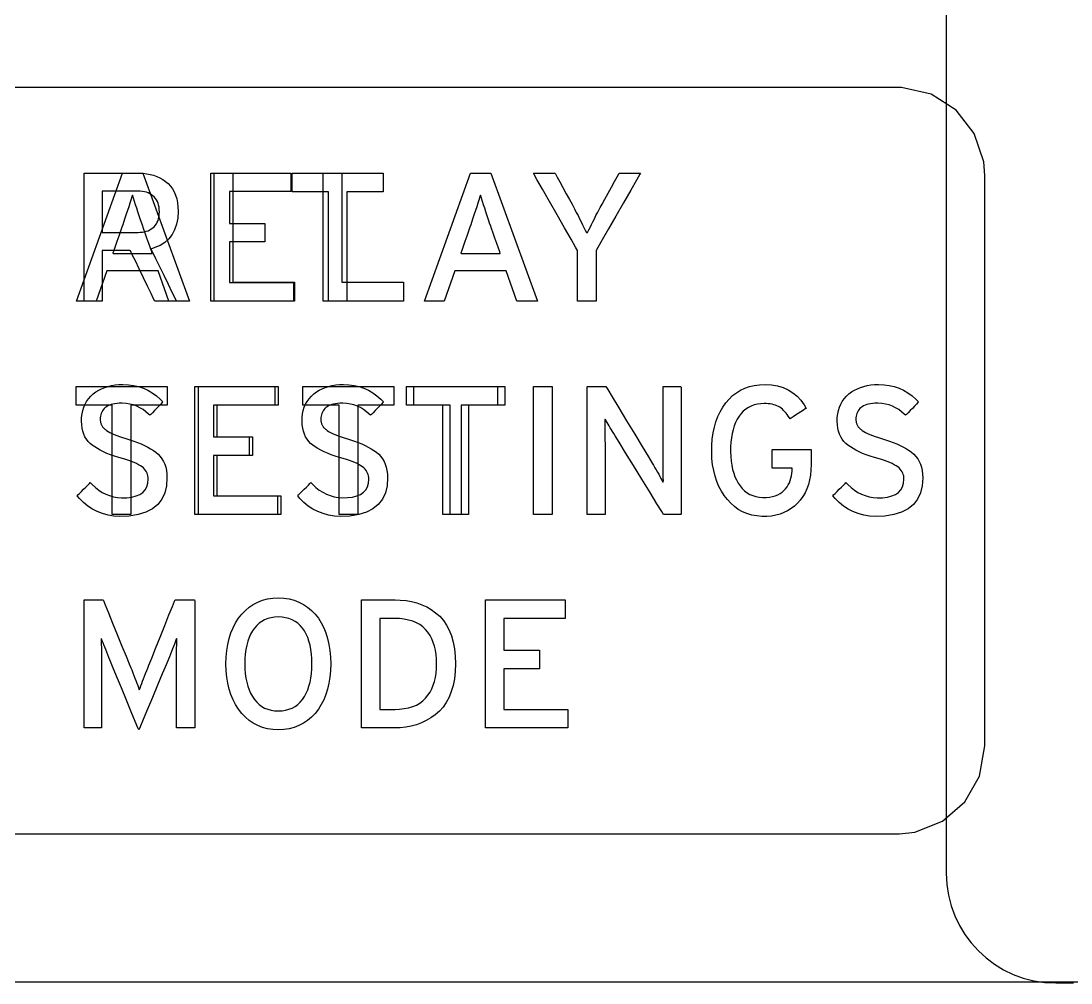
# Model space of a CAD drawing. Extents: x 1 to 47.7, y 0.2 to 35.
# Drawn here: x 20.733 to 21.691, y 4.851 to 5.728 of the extents above; entities that cross this region are included whole.
import ezdxf

# ---------------------------------------------------------------- set-up
doc = ezdxf.new("R2010")
doc.units = 0
doc.header["$MEASUREMENT"] = 0
for name, color, linetype in [('4_1__4U__UP_TO_ONE_IO_BOAR', 7, 'CONTINUOUS'), ('4_2__4U__FRONT_PANEL_W_24_', 7, 'CONTINUOUS'), ('5_1___24__TARGET_LEDS___12', 7, 'CONTINUOUS')]:
    doc.layers.add(name, color=color, linetype=linetype)

msp = doc.modelspace()

# ---------------------------------------------------------------- linework, layer by layer
at = {"layer": '4_1__4U__UP_TO_ONE_IO_BOAR'}
msp.add_lwpolyline([(21.57681, 5.74045), (21.57681, 5.66766), (21.57681, 5.63242), (21.57681, 5.59796), (21.57681, 5.56429), (21.57681, 5.53143), (21.57681, 5.49937), (21.57681, 5.46813), (21.57681, 5.43771), (21.57681, 5.40813), (21.57681, 5.3794), (21.57681, 5.35151), (21.57681, 5.32448), (21.57681, 5.29833), (21.57681, 5.27305), (21.57681, 5.24865), (21.57681, 5.22515), (21.57681, 5.20256), (21.57681, 5.18087), (21.57681, 5.16011), (21.57681, 5.14028), (21.57681, 5.12138), (21.57681, 5.10343), (21.57681, 5.08643), (21.57681, 5.0704), (21.57681, 5.05534), (21.57681, 5.04126), (21.57681, 5.02817), (21.57681, 5.01608), (21.57681, 5.00499), (21.57681, 4.99492), (21.57681, 4.98587), (21.57681, 4.97785), (21.57681, 4.97088), (21.57681, 4.96495), (21.57681, 4.96009), (21.57681, 4.95629), (21.57681, 4.95356), (21.57681, 4.95192), (21.57681, 4.95137), (21.57733, 4.94116), (21.57885, 4.93124), (21.58131, 4.92166), (21.58468, 4.91248), (21.5889, 4.90374), (21.59391, 4.89549), (21.59968, 4.88779), (21.60614, 4.88068), (21.61324, 4.87422), (21.62095, 4.86846), (21.62919, 4.86344), (21.63793, 4.85923), (21.64712, 4.85586), (21.6567, 4.85339), (21.66662, 4.85187), (21.67683, 4.85135), (21.67748, 4.85135), (21.67942, 4.85135), (21.68263, 4.85135), (21.68708, 4.85135), (21.69277, 4.85135)], dxfattribs=at)
at = {"layer": '4_2__4U__FRONT_PANEL_W_24_'}
for points in [[(20.62868, 4.98727), (20.83177, 4.98727), (21.0406, 4.98727), (21.23506, 4.98727), (21.32062, 4.98727), (21.39505, 4.98727), (21.45584, 4.98727), (21.50046, 4.98727), (21.52641, 4.98727), (21.53418, 4.9873), (21.54824, 4.9889), (21.5736, 4.99886), (21.59385, 5.01639), (21.60726, 5.03977), (21.61212, 5.06727), (21.61212, 5.06727), (21.61212, 5.07176), (21.61212, 5.08457), (21.61212, 5.13103), (21.61212, 5.19848), (21.61212, 5.27877), (21.61212, 5.44517), (21.61212, 5.51496), (21.61212, 5.56492), (21.61212, 5.57991), (21.61212, 5.58688), (21.6112, 5.59945), (21.60246, 5.6254), (21.58591, 5.64648), (21.56326, 5.66097), (21.53624, 5.66715), (21.53004, 5.66726), (21.50989, 5.66726), (21.47034, 5.66726), (21.41392, 5.66726), (21.34314, 5.66726), (21.2605, 5.66726), (21.06973, 5.66726), (20.65658, 5.66726)], [(20.86825, 5.47262), (20.85848, 5.5003), (20.81177, 5.5003), (20.80208, 5.47262), (20.78394, 5.47262), (20.82593, 5.58923), (20.84448, 5.58923), (20.88696, 5.47262), (20.86825, 5.47262)], [(20.90952, 5.47262), (20.90952, 5.58923), (20.92642, 5.58923), (20.92642, 5.48969), (20.98277, 5.48969), (20.98277, 5.47262), (20.90952, 5.47262)], [(21.0305, 5.57216), (21.0305, 5.47262), (21.0136, 5.47262), (21.0136, 5.57216), (20.98065, 5.57216), (20.98065, 5.58923), (21.0635, 5.58923), (21.0635, 5.57216), (21.0305, 5.57216)], [(20.8952, 5.27817), (20.8952, 5.39479), (20.96798, 5.39479), (20.96798, 5.37788), (20.9121, 5.37788), (20.9121, 5.34888), (20.94455, 5.34888), (20.94455, 5.33198), (20.9121, 5.33198), (20.9121, 5.29508), (20.97042, 5.29508), (20.97042, 5.27817), (20.8952, 5.27817)], [(21.04035, 5.37771), (21.04035, 5.27817), (21.02345, 5.27817), (21.02345, 5.37771), (20.99049, 5.37771), (20.99049, 5.39479), (21.07335, 5.39479), (21.07335, 5.37771), (21.04035, 5.37771)], [(21.14151, 5.37771), (21.14151, 5.27817), (21.12461, 5.27817), (21.12461, 5.37771), (21.09165, 5.37771), (21.09165, 5.39479), (21.17451, 5.39479), (21.17451, 5.37771), (21.14151, 5.37771)], [(21.2007, 5.27817), (21.2007, 5.39479), (21.2176, 5.39479), (21.2176, 5.27817), (21.2007, 5.27817)], [(25.35207, 4.8521), (19.77626, 4.8521)]]:
    msp.add_lwpolyline(points, dxfattribs=at)
for points in [[(20.84375, 5.54277), (20.84245, 5.5466), (20.84122, 5.55028), (20.84004, 5.5538), (20.83893, 5.55717), (20.83789, 5.56038), (20.8369, 5.56344), (20.83598, 5.56634), (20.83512, 5.56909), (20.83435, 5.56749), (20.83352, 5.56467), (20.83261, 5.56168), (20.83163, 5.55852), (20.83057, 5.55519), (20.82944, 5.55169), (20.82823, 5.54802), (20.82695, 5.54418), (20.82627, 5.54219), (20.82549, 5.53995), (20.82421, 5.53625), (20.82262, 5.53168), (20.82093, 5.52682), (20.81935, 5.52225), (20.81806, 5.51855), (20.81728, 5.5163), (20.81739, 5.5159), (20.81993, 5.5159), (20.82458, 5.5159), (20.83056, 5.5159), (20.83709, 5.5159), (20.84339, 5.5159), (20.84867, 5.5159), (20.85215, 5.5159), (20.85309, 5.51594), (20.85257, 5.51745), (20.85145, 5.52066), (20.84995, 5.52498), (20.84826, 5.52982), (20.84659, 5.53461), (20.84515, 5.53875), (20.84413, 5.54166)], [(20.86652, 5.31165), (20.86605, 5.30429), (20.86448, 5.29779), (20.86182, 5.29215), (20.85806, 5.28736), (20.85321, 5.28343), (20.84726, 5.28035), (20.84021, 5.27814), (20.83207, 5.27677), (20.82359, 5.27633), (20.81803, 5.27678), (20.81275, 5.27768), (20.80772, 5.27903), (20.80297, 5.28085), (20.79848, 5.28312), (20.79427, 5.28584), (20.79032, 5.28902), (20.78664, 5.29266), (20.78456, 5.2952), (20.78529, 5.29594), (20.78667, 5.29731), (20.78848, 5.29912), (20.79051, 5.30115), (20.79255, 5.30318), (20.79437, 5.305), (20.79578, 5.3064), (20.79655, 5.30717), (20.79827, 5.30553), (20.80122, 5.30279), (20.80428, 5.3004), (20.80747, 5.29836), (20.81077, 5.29667), (20.81418, 5.29533), (20.81771, 5.29433), (20.82136, 5.29369), (20.82512, 5.29339), (20.82991, 5.2935), (20.83447, 5.29406), (20.83842, 5.29505), (20.84177, 5.29648), (20.84451, 5.29836), (20.84666, 5.30067), (20.84819, 5.30341), (20.84913, 5.3066), (20.84946, 5.31023), (20.8494, 5.31183), (20.84919, 5.31325), (20.84884, 5.31462), (20.84835, 5.31592), (20.84771, 5.31717), (20.84694, 5.31835), (20.84602, 5.31947), (20.84496, 5.32054), (20.84375, 5.32154), (20.84228, 5.32253), (20.84061, 5.32351), (20.83871, 5.32449), (20.8366, 5.32545), (20.83428, 5.3264), (20.83174, 5.32734), (20.82898, 5.32827), (20.82601, 5.32919), (20.82258, 5.33017), (20.81874, 5.33135), (20.81514, 5.33259), (20.81177, 5.33389), (20.80863, 5.33525), (20.80572, 5.33667), (20.80305, 5.33816), (20.8006, 5.3397), (20.79839, 5.34131), (20.7964, 5.34296), (20.79463, 5.34476), (20.79308, 5.34677), (20.79177, 5.34898), (20.79068, 5.35141), (20.78982, 5.35404), (20.78918, 5.35688), (20.78878, 5.35993), (20.7886, 5.36319), (20.78868, 5.3666), (20.78905, 5.36987), (20.78969, 5.37297), (20.79061, 5.3759), (20.7918, 5.37866), (20.79326, 5.38125), (20.795, 5.38367), (20.79702, 5.38592), (20.7993, 5.38799), (20.80172, 5.38981), (20.80427, 5.3914), (20.80696, 5.39278), (20.80981, 5.39395), (20.8128, 5.39492), (20.81593, 5.39567), (20.81921, 5.39621), (20.82263, 5.39654), (20.82634, 5.39666), (20.83131, 5.39638), (20.83607, 5.39571), (20.84063, 5.39463), (20.84499, 5.39316), (20.84915, 5.39129), (20.85311, 5.38901), (20.85686, 5.38634), (20.86042, 5.38327), (20.8628, 5.38079), (20.86214, 5.38012), (20.86083, 5.37876), (20.85907, 5.37694), (20.85708, 5.37487), (20.85506, 5.37278), (20.85323, 5.37088), (20.8518, 5.36939), (20.85097, 5.36853), (20.84973, 5.36958), (20.84727, 5.37184), (20.84465, 5.37381), (20.84188, 5.37549), (20.83896, 5.37688), (20.83588, 5.37798), (20.83265, 5.3788), (20.82926, 5.37933), (20.82572, 5.37957), (20.82304, 5.37954), (20.82096, 5.37938), (20.81902, 5.37913), (20.81723, 5.37878), (20.81556, 5.37833), (20.81404, 5.37778), (20.81266, 5.37714), (20.81141, 5.37639), (20.8103, 5.37555), (20.80932, 5.37459), (20.80846, 5.37357), (20.80771, 5.3725), (20.80708, 5.37138), (20.80656, 5.37021), (20.80616, 5.36899), (20.80587, 5.36771), (20.8057, 5.36638), (20.80565, 5.36503), (20.80567, 5.36435), (20.80571, 5.3637), (20.80579, 5.36307), (20.80589, 5.36246), (20.80602, 5.36187), (20.80618, 5.36131), (20.80637, 5.36076), (20.80658, 5.36024), (20.80682, 5.35972), (20.80711, 5.35916), (20.80744, 5.35862), (20.80782, 5.35808), (20.80824, 5.35755), (20.80871, 5.35702), (20.80923, 5.3565), (20.8098, 5.35599), (20.81041, 5.35548), (20.81132, 5.35481), (20.81275, 5.35389), (20.81441, 5.35297), (20.81629, 5.35203), (20.8184, 5.35109), (20.82074, 5.35015), (20.82331, 5.34919), (20.8261, 5.34823), (20.82912, 5.34726), (20.83268, 5.34618), (20.83632, 5.34499), (20.83976, 5.34374), (20.84301, 5.34242), (20.84607, 5.34103), (20.84894, 5.33957), (20.85162, 5.33805), (20.85411, 5.33646), (20.85641, 5.33481), (20.8585, 5.33304), (20.86035, 5.33107), (20.86196, 5.3289), (20.86333, 5.32653), (20.86445, 5.32396), (20.86533, 5.32118), (20.86597, 5.31821), (20.86637, 5.31503)], [(21.31917, 5.27817), (21.31753, 5.28084), (21.31315, 5.28796), (21.30684, 5.29821), (21.29942, 5.31026), (21.29171, 5.32278), (21.28453, 5.33445), (21.27869, 5.34394), (21.275, 5.34992), (21.27382, 5.35185), (21.27273, 5.35368), (21.27167, 5.35545), (21.27065, 5.35718), (21.26966, 5.35885), (21.2687, 5.36047), (21.26778, 5.36204), (21.2669, 5.36356), (21.26605, 5.36503), (21.26569, 5.36408), (21.2657, 5.36127), (21.26571, 5.35838), (21.26572, 5.35539), (21.26574, 5.35232), (21.26576, 5.34916), (21.26579, 5.3459), (21.26582, 5.34256), (21.26585, 5.33912), (21.26586, 5.33698), (21.26586, 5.33156), (21.26586, 5.32339), (21.26586, 5.31358), (21.26586, 5.30322), (21.26586, 5.29341), (21.26586, 5.28524), (21.26586, 5.27981), (21.26584, 5.27817), (21.26508, 5.27817), (21.26337, 5.27817), (21.26099, 5.27817), (21.25825, 5.27817), (21.25545, 5.27817), (21.25289, 5.27817), (21.25085, 5.27817), (21.24965, 5.27817), (21.24944, 5.27899), (21.24944, 5.28655), (21.24944, 5.30029), (21.24944, 5.31812), (21.24944, 5.33791), (21.24944, 5.35755), (21.24944, 5.37493), (21.24944, 5.38792), (21.24944, 5.39442), (21.24977, 5.39479), (21.25118, 5.39479), (21.25342, 5.39479), (21.25617, 5.39479), (21.25913, 5.39479), (21.26197, 5.39479), (21.26439, 5.39479), (21.26607, 5.39479), (21.2667, 5.39479), (21.26826, 5.39219), (21.27244, 5.38526), (21.27846, 5.37529), (21.28553, 5.36356), (21.29288, 5.35138), (21.29974, 5.34002), (21.30531, 5.33079), (21.30882, 5.32496), (21.31001, 5.32298), (21.31127, 5.32081), (21.31248, 5.31872), (21.31364, 5.31671), (21.31474, 5.31477), (21.3158, 5.3129), (21.3168, 5.31111), (21.31775, 5.30939), (21.31865, 5.30775), (21.319, 5.30869), (21.31897, 5.31158), (21.31894, 5.31455), (21.31891, 5.31761), (21.31889, 5.32074), (21.31888, 5.32396), (21.31887, 5.32726), (21.31886, 5.33064), (21.31886, 5.33411), (21.31886, 5.33624), (21.31886, 5.34164), (21.31886, 5.34977), (21.31886, 5.35954), (21.31886, 5.36986), (21.31886, 5.37962), (21.31886, 5.38775), (21.31886, 5.39316), (21.31887, 5.39479), (21.31963, 5.39479), (21.32135, 5.39479), (21.32373, 5.39479), (21.32646, 5.39479), (21.32926, 5.39479), (21.33183, 5.39479), (21.33386, 5.39479), (21.33507, 5.39479), (21.33527, 5.39397), (21.33527, 5.38641), (21.33527, 5.37267), (21.33527, 5.35484), (21.33527, 5.33505), (21.33527, 5.31541), (21.33527, 5.29803), (21.33527, 5.28504), (21.33527, 5.27854), (21.33497, 5.27817), (21.33365, 5.27817), (21.33156, 5.27817), (21.32899, 5.27817), (21.32624, 5.27817), (21.32358, 5.27817), (21.32133, 5.27817), (21.31976, 5.27817)], [(21.45376, 5.32381), (21.45358, 5.31881), (21.45309, 5.31408), (21.45231, 5.30961), (21.45122, 5.30542), (21.44983, 5.30149), (21.44814, 5.29784), (21.44615, 5.29445), (21.44386, 5.29133), (21.44127, 5.28846), (21.43848, 5.28585), (21.43549, 5.28356), (21.4323, 5.28158), (21.42892, 5.27991), (21.42535, 5.27856), (21.42159, 5.27752), (21.41763, 5.2768), (21.41348, 5.27639), (21.40891, 5.27636), (21.4041, 5.27682), (21.39954, 5.2777), (21.39523, 5.279), (21.39116, 5.28071), (21.38734, 5.28284), (21.38377, 5.28539), (21.38044, 5.28835), (21.37737, 5.29173), (21.3745, 5.29545), (21.37192, 5.29943), (21.36967, 5.30368), (21.36775, 5.30822), (21.36615, 5.31303), (21.36489, 5.31812), (21.36395, 5.32349), (21.36334, 5.32914), (21.36307, 5.33507), (21.36317, 5.34112), (21.36362, 5.3469), (21.3644, 5.35242), (21.36551, 5.35767), (21.36695, 5.36264), (21.36871, 5.36734), (21.37081, 5.37176), (21.37323, 5.37592), (21.37599, 5.3798), (21.37895, 5.38333), (21.38215, 5.38644), (21.38561, 5.38914), (21.38931, 5.39143), (21.39326, 5.3933), (21.39746, 5.39476), (21.40191, 5.39581), (21.4066, 5.39645), (21.4117, 5.39665), (21.41762, 5.39626), (21.42313, 5.39531), (21.42822, 5.39381), (21.43289, 5.39176), (21.43715, 5.38916), (21.44099, 5.386), (21.44442, 5.38229), (21.44743, 5.37803), (21.44914, 5.37484), (21.44829, 5.37429), (21.44664, 5.37323), (21.44444, 5.37182), (21.44197, 5.37023), (21.43948, 5.36863), (21.43724, 5.36719), (21.43549, 5.36607), (21.43451, 5.36544), (21.43388, 5.3662), (21.4329, 5.36774), (21.43188, 5.36918), (21.43084, 5.37053), (21.42977, 5.37178), (21.42867, 5.37294), (21.42754, 5.374), (21.42637, 5.37497), (21.42518, 5.37584), (21.42392, 5.37657), (21.42257, 5.37719), (21.42115, 5.37773), (21.41965, 5.37819), (21.41807, 5.37857), (21.41641, 5.37886), (21.41468, 5.37908), (21.41287, 5.37921), (21.41098, 5.37926), (21.40782, 5.37911), (21.40471, 5.37867), (21.40178, 5.37795), (21.39903, 5.37695), (21.39647, 5.37566), (21.39408, 5.37409), (21.39187, 5.37224), (21.38985, 5.3701), (21.388, 5.36767), (21.38633, 5.36495), (21.38486, 5.36201), (21.3836, 5.35884), (21.38254, 5.35545), (21.38168, 5.35185), (21.38103, 5.34802), (21.38058, 5.34397), (21.38033, 5.3397), (21.38028, 5.33525), (21.38044, 5.33094), (21.38081, 5.32684), (21.38137, 5.32297), (21.38214, 5.3193), (21.38312, 5.31586), (21.38429, 5.31263), (21.38568, 5.30962), (21.38726, 5.30682), (21.38904, 5.30421), (21.39098, 5.30184), (21.39312, 5.29977), (21.39543, 5.29801), (21.39792, 5.29654), (21.40059, 5.29538), (21.40344, 5.29453), (21.40648, 5.29397), (21.40969, 5.29372), (21.41284, 5.29378), (21.41573, 5.29407), (21.41843, 5.29455), (21.42093, 5.29522), (21.42323, 5.2961), (21.42534, 5.29716), (21.42725, 5.29843), (21.42897, 5.29989), (21.43049, 5.30155), (21.43177, 5.30332), (21.43289, 5.30516), (21.43387, 5.30708), (21.43469, 5.30907), (21.43536, 5.31113), (21.43588, 5.31327), (21.43625, 5.31548), (21.43647, 5.31776), (21.43654, 5.32), (21.43654, 5.32002), (21.43654, 5.32007), (21.43654, 5.32014), (21.43654, 5.32022), (21.43654, 5.32031), (21.43654, 5.32039), (21.43654, 5.32045), (21.43654, 5.32049), (21.4365, 5.3205), (21.43555, 5.3205), (21.43357, 5.3205), (21.43089, 5.3205), (21.42783, 5.3205), (21.42472, 5.3205), (21.42188, 5.3205), (21.41963, 5.3205), (21.4183, 5.3205), (21.41808, 5.32062), (21.41808, 5.32168), (21.41808, 5.32362), (21.41808, 5.32613), (21.41808, 5.32894), (21.41808, 5.33174), (21.41808, 5.33423), (21.41808, 5.33613), (21.41808, 5.33715), (21.41858, 5.33724), (21.42125, 5.33724), (21.42566, 5.33724), (21.4312, 5.33724), (21.43722, 5.33724), (21.44311, 5.33724), (21.44824, 5.33724), (21.45198, 5.33724), (21.45371, 5.33724), (21.45376, 5.33692), (21.45376, 5.33577), (21.45376, 5.33401), (21.45376, 5.33188), (21.45376, 5.3296), (21.45376, 5.32742), (21.45376, 5.32557), (21.45376, 5.32429)], [(21.55541, 5.31165), (21.55493, 5.30429), (21.55336, 5.29779), (21.5507, 5.29215), (21.54694, 5.28736), (21.54209, 5.28343), (21.53614, 5.28035), (21.5291, 5.27814), (21.52096, 5.27677), (21.51247, 5.27633), (21.50692, 5.27678), (21.50163, 5.27768), (21.49661, 5.27903), (21.49185, 5.28085), (21.48737, 5.28312), (21.48315, 5.28584), (21.4792, 5.28902), (21.47552, 5.29266), (21.47344, 5.2952), (21.47418, 5.29594), (21.47556, 5.29731), (21.47737, 5.29912), (21.4794, 5.30115), (21.48143, 5.30318), (21.48326, 5.305), (21.48466, 5.3064), (21.48543, 5.30717), (21.48715, 5.30553), (21.4901, 5.30279), (21.49317, 5.3004), (21.49635, 5.29836), (21.49965, 5.29667), (21.50307, 5.29533), (21.5066, 5.29433), (21.51024, 5.29369), (21.51401, 5.29339), (21.5188, 5.2935), (21.52335, 5.29406), (21.5273, 5.29505), (21.53065, 5.29648), (21.5334, 5.29836), (21.53554, 5.30067), (21.53708, 5.30341), (21.53801, 5.3066), (21.53834, 5.31023), (21.53828, 5.31183), (21.53807, 5.31325), (21.53772, 5.31462), (21.53723, 5.31592), (21.5366, 5.31717), (21.53582, 5.31835), (21.5349, 5.31947), (21.53384, 5.32054), (21.53263, 5.32154), (21.53117, 5.32253), (21.52949, 5.32351), (21.52759, 5.32449), (21.52549, 5.32545), (21.52316, 5.3264), (21.52062, 5.32734), (21.51786, 5.32827), (21.51489, 5.32919), (21.51146, 5.33017), (21.50763, 5.33135), (21.50402, 5.33259), (21.50065, 5.33389), (21.49751, 5.33525), (21.49461, 5.33667), (21.49193, 5.33816), (21.48949, 5.3397), (21.48727, 5.34131), (21.48528, 5.34296), (21.48351, 5.34476), (21.48197, 5.34677), (21.48065, 5.34898), (21.47956, 5.35141), (21.4787, 5.35404), (21.47807, 5.35688), (21.47766, 5.35993), (21.47748, 5.36319), (21.47756, 5.3666), (21.47793, 5.36987), (21.47857, 5.37297), (21.47949, 5.3759), (21.48068, 5.37866), (21.48215, 5.38125), (21.48389, 5.38367), (21.4859, 5.38592), (21.48818, 5.38799), (21.4906, 5.38981), (21.49315, 5.3914), (21.49585, 5.39278), (21.49869, 5.39395), (21.50168, 5.39492), (21.50481, 5.39567), (21.50809, 5.39621), (21.51152, 5.39654), (21.51523, 5.39666), (21.52019, 5.39638), (21.52495, 5.39571), (21.52952, 5.39463), (21.53387, 5.39316), (21.53803, 5.39129), (21.54199, 5.38901), (21.54575, 5.38634), (21.5493, 5.38327), (21.55168, 5.38079), (21.55103, 5.38012), (21.54971, 5.37876), (21.54796, 5.37694), (21.54597, 5.37487), (21.54395, 5.37278), (21.54212, 5.37088), (21.54068, 5.36939), (21.53985, 5.36853), (21.53861, 5.36958), (21.53615, 5.37184), (21.53354, 5.37381), (21.53077, 5.37549), (21.52784, 5.37688), (21.52477, 5.37798), (21.52153, 5.3788), (21.51815, 5.37933), (21.5146, 5.37957), (21.51192, 5.37954), (21.50985, 5.37938), (21.50791, 5.37913), (21.50611, 5.37878), (21.50445, 5.37833), (21.50292, 5.37778), (21.50154, 5.37714), (21.50029, 5.37639), (21.49918, 5.37555), (21.4982, 5.37459), (21.49734, 5.37357), (21.49659, 5.3725), (21.49596, 5.37138), (21.49544, 5.37021), (21.49504, 5.36899), (21.49476, 5.36771), (21.49459, 5.36638), (21.49453, 5.36503), (21.49455, 5.36435), (21.4946, 5.3637), (21.49467, 5.36307), (21.49477, 5.36246), (21.4949, 5.36187), (21.49506, 5.36131), (21.49525, 5.36076), (21.49546, 5.36024), (21.49571, 5.35972), (21.49599, 5.35916), (21.49632, 5.35862), (21.4967, 5.35808), (21.49713, 5.35755), (21.4976, 5.35702), (21.49812, 5.3565), (21.49868, 5.35599), (21.49929, 5.35548), (21.5002, 5.35481), (21.50163, 5.35389), (21.50329, 5.35297), (21.50517, 5.35203), (21.50729, 5.35109), (21.50962, 5.35015), (21.51219, 5.34919), (21.51499, 5.34823), (21.51801, 5.34726), (21.52156, 5.34618), (21.5252, 5.34499), (21.52864, 5.34374), (21.53189, 5.34242), (21.53496, 5.34103), (21.53783, 5.33957), (21.54051, 5.33805), (21.54299, 5.33646), (21.54529, 5.33481), (21.54738, 5.33304), (21.54923, 5.33107), (21.55084, 5.3289), (21.55221, 5.32653), (21.55333, 5.32396), (21.55422, 5.32118), (21.55486, 5.31821), (21.55525, 5.31503)]]:
    msp.add_lwpolyline(points, close=True, dxfattribs=at)
at = {"layer": '5_1___24__TARGET_LEDS___12'}
for points in [[(20.62868, 4.98727), (20.83177, 4.98727), (21.0406, 4.98727), (21.23506, 4.98727), (21.32062, 4.98727), (21.39505, 4.98727), (21.45584, 4.98727), (21.50046, 4.98727), (21.52641, 4.98727), (21.53419, 4.9873), (21.54824, 4.9889), (21.5736, 4.99886), (21.59385, 5.01639), (21.60726, 5.03977), (21.61212, 5.06727), (21.61212, 5.06727), (21.61212, 5.07176), (21.61212, 5.08457), (21.61212, 5.13103), (21.61212, 5.19848), (21.61212, 5.27877), (21.61212, 5.44517), (21.61212, 5.51496), (21.61212, 5.56492), (21.61212, 5.57991), (21.61212, 5.58688), (21.6112, 5.59945), (21.60246, 5.6254), (21.58591, 5.64648), (21.56326, 5.66097), (21.53624, 5.66715), (21.53004, 5.66726), (21.50989, 5.66726), (21.47034, 5.66726), (21.41392, 5.66726), (21.34314, 5.66726), (21.2605, 5.66726), (21.06973, 5.66726), (20.65658, 5.66726)], [(20.90651, 5.47263), (20.90651, 5.58925), (20.97929, 5.58925), (20.97929, 5.57233), (20.92341, 5.57233), (20.92341, 5.54333), (20.95586, 5.54333), (20.95586, 5.52644), (20.92341, 5.52644), (20.92341, 5.48954), (20.98173, 5.48954), (20.98173, 5.47263), (20.90651, 5.47263)], [(21.00897, 5.47263), (21.00897, 5.58925), (21.02587, 5.58925), (21.02587, 5.48971), (21.08222, 5.48971), (21.08222, 5.47263), (21.00897, 5.47263)], [(21.18547, 5.47263), (21.1757, 5.50031), (21.12899, 5.50031), (21.1193, 5.47263), (21.10116, 5.47263), (21.14315, 5.58925), (21.1617, 5.58925), (21.20418, 5.47263), (21.18547, 5.47263)], [(20.83356, 5.37773), (20.83356, 5.27818), (20.81666, 5.27818), (20.81666, 5.37773), (20.7837, 5.37773), (20.7837, 5.3948), (20.86656, 5.3948), (20.86656, 5.37773), (20.83356, 5.37773)], [(20.89202, 5.27818), (20.89202, 5.3948), (20.9648, 5.3948), (20.9648, 5.37789), (20.90892, 5.37789), (20.90892, 5.34889), (20.94138, 5.34889), (20.94138, 5.33199), (20.90892, 5.33199), (20.90892, 5.2951), (20.96724, 5.2951), (20.96724, 5.27818), (20.89202, 5.27818)], [(21.13483, 5.37773), (21.13483, 5.27818), (21.11793, 5.27818), (21.11793, 5.37773), (21.08497, 5.37773), (21.08497, 5.3948), (21.16783, 5.3948), (21.16783, 5.37773), (21.13483, 5.37773)], [(21.15683, 5.08374), (21.15683, 5.20036), (21.22961, 5.20036), (21.22961, 5.18344), (21.17373, 5.18344), (21.17373, 5.15445), (21.20619, 5.15445), (21.20619, 5.13755), (21.17373, 5.13755), (21.17373, 5.10065), (21.23206, 5.10065), (21.23206, 5.08374), (21.15683, 5.08374)], [(25.35207, 4.8521), (19.77626, 4.8521)]]:
    msp.add_lwpolyline(points, dxfattribs=at)
for points in [[(20.8767, 5.55438), (20.87627, 5.54819), (20.8752, 5.54259), (20.87348, 5.53758), (20.87113, 5.53315), (20.86813, 5.52931), (20.86449, 5.52606), (20.86021, 5.52339), (20.85529, 5.52131), (20.85194, 5.52004), (20.85336, 5.5171), (20.85606, 5.51153), (20.85959, 5.50423), (20.86354, 5.49608), (20.86746, 5.48797), (20.87094, 5.48079), (20.87354, 5.47543), (20.87482, 5.47277), (20.8745, 5.47263), (20.87286, 5.47263), (20.87028, 5.47263), (20.86711, 5.47263), (20.86373, 5.47263), (20.86051, 5.47263), (20.85779, 5.47263), (20.85595, 5.47263), (20.85534, 5.47264), (20.85437, 5.47465), (20.85205, 5.47944), (20.8488, 5.48613), (20.84505, 5.49389), (20.84119, 5.50184), (20.83766, 5.50912), (20.83487, 5.51488), (20.83324, 5.51826), (20.83278, 5.51879), (20.83105, 5.51879), (20.82796, 5.51879), (20.82399, 5.51879), (20.81961, 5.51879), (20.81529, 5.51879), (20.81151, 5.51879), (20.80874, 5.51879), (20.80747, 5.51879), (20.80744, 5.51762), (20.80744, 5.51351), (20.80744, 5.50725), (20.80744, 5.4997), (20.80744, 5.49172), (20.80744, 5.48417), (20.80744, 5.4779), (20.80744, 5.47379), (20.80742, 5.47263), (20.80659, 5.47263), (20.8048, 5.47263), (20.80235, 5.47263), (20.79955, 5.47263), (20.7967, 5.47263), (20.79412, 5.47263), (20.79212, 5.47263), (20.791, 5.47263), (20.79087, 5.47397), (20.79087, 5.4825), (20.79087, 5.49705), (20.79087, 5.51545), (20.79087, 5.53554), (20.79087, 5.55513), (20.79087, 5.57205), (20.79087, 5.58413), (20.79087, 5.58921), (20.7924, 5.58925), (20.79706, 5.58925), (20.80394, 5.58925), (20.81212, 5.58925), (20.82069, 5.58925), (20.8287, 5.58925), (20.83525, 5.58925), (20.83941, 5.58925), (20.84136, 5.58924), (20.84482, 5.58907), (20.84813, 5.58867), (20.85131, 5.58805), (20.85436, 5.58721), (20.85727, 5.58615), (20.86005, 5.58486), (20.86269, 5.58335), (20.8652, 5.58162), (20.86756, 5.57963), (20.86967, 5.57738), (20.8715, 5.57487), (20.87306, 5.5721), (20.87434, 5.56907), (20.87535, 5.56578), (20.87607, 5.56224), (20.87652, 5.55844)], [(21.25772, 5.51872), (21.25772, 5.51701), (21.25772, 5.51245), (21.25772, 5.5059), (21.25772, 5.49822), (21.25772, 5.49026), (21.25772, 5.48289), (21.25772, 5.47697), (21.25772, 5.47334), (21.25763, 5.47263), (21.25659, 5.47263), (21.25461, 5.47263), (21.25202, 5.47263), (21.24913, 5.47263), (21.24626, 5.47263), (21.24371, 5.47263), (21.24181, 5.47263), (21.24087, 5.47263), (21.24082, 5.47356), (21.24082, 5.47743), (21.24082, 5.48353), (21.24082, 5.49099), (21.24082, 5.49897), (21.24082, 5.50659), (21.24082, 5.513), (21.24082, 5.51735), (21.2408, 5.51879), (21.23904, 5.52186), (21.23485, 5.52916), (21.22897, 5.53939), (21.22216, 5.55123), (21.21519, 5.56337), (21.2088, 5.57449), (21.20374, 5.58328), (21.20078, 5.58844), (21.20048, 5.58925), (21.20182, 5.58925), (21.20422, 5.58925), (21.20731, 5.58925), (21.21072, 5.58925), (21.21407, 5.58925), (21.21701, 5.58925), (21.21916, 5.58925), (21.22015, 5.58925), (21.22062, 5.58844), (21.22218, 5.58557), (21.22456, 5.58121), (21.22744, 5.57594), (21.23047, 5.57038), (21.23335, 5.56512), (21.23573, 5.56075), (21.2373, 5.55789), (21.23804, 5.5565), (21.23967, 5.55341), (21.24122, 5.55043), (21.24269, 5.54757), (21.24409, 5.54482), (21.24541, 5.54218), (21.24666, 5.53966), (21.24783, 5.53725), (21.24892, 5.53495), (21.24993, 5.53512), (21.25099, 5.53737), (21.25214, 5.53974), (21.25337, 5.54224), (21.25468, 5.54486), (21.25609, 5.54761), (21.25758, 5.55049), (21.25915, 5.55349), (21.26082, 5.55662), (21.26152, 5.55791), (21.26319, 5.56095), (21.26565, 5.56545), (21.26858, 5.57079), (21.27164, 5.57638), (21.27451, 5.58161), (21.27686, 5.58588), (21.27834, 5.5886), (21.27876, 5.58925), (21.27985, 5.58925), (21.28205, 5.58925), (21.28499, 5.58925), (21.28832, 5.58925), (21.29166, 5.58925), (21.29465, 5.58925), (21.29694, 5.58925), (21.29814, 5.58925), (21.29762, 5.58815), (21.29443, 5.58261), (21.28922, 5.57354), (21.28274, 5.56226), (21.27575, 5.55009), (21.26899, 5.53834), (21.26323, 5.52831), (21.25922, 5.52134)], [(20.85963, 5.55389), (20.85953, 5.55605), (20.85928, 5.55807), (20.8589, 5.55997), (20.85838, 5.56173), (20.85772, 5.56335), (20.85693, 5.56485), (20.85599, 5.56621), (20.85492, 5.56744), (20.85371, 5.56857), (20.85238, 5.56958), (20.85094, 5.57045), (20.8494, 5.57119), (20.84775, 5.57179), (20.846, 5.57226), (20.84414, 5.57258), (20.84217, 5.57277), (20.84037, 5.57282), (20.83875, 5.57282), (20.83509, 5.57282), (20.83007, 5.57282), (20.82434, 5.57282), (20.81856, 5.57282), (20.8134, 5.57282), (20.80951, 5.57282), (20.80755, 5.57282), (20.80744, 5.57206), (20.80744, 5.56879), (20.80744, 5.56363), (20.80744, 5.55734), (20.80744, 5.55068), (20.80744, 5.54439), (20.80744, 5.53923), (20.80744, 5.53596), (20.80755, 5.5352), (20.80951, 5.5352), (20.8134, 5.5352), (20.81856, 5.5352), (20.82434, 5.5352), (20.83007, 5.5352), (20.83509, 5.5352), (20.83875, 5.5352), (20.84037, 5.5352), (20.84214, 5.53525), (20.84408, 5.53542), (20.84591, 5.53573), (20.84765, 5.53617), (20.84928, 5.53675), (20.85081, 5.53745), (20.85223, 5.53828), (20.85355, 5.53924), (20.85478, 5.54033), (20.85588, 5.54154), (20.85684, 5.54289), (20.85766, 5.54438), (20.85834, 5.54601), (20.85888, 5.54777), (20.85927, 5.54967), (20.85952, 5.55171)], [(21.16097, 5.54278), (21.15967, 5.54661), (21.15844, 5.55029), (21.15726, 5.55381), (21.15615, 5.55718), (21.15511, 5.56039), (21.15412, 5.56345), (21.1532, 5.56635), (21.15235, 5.5691), (21.15157, 5.5675), (21.15074, 5.56468), (21.14983, 5.56169), (21.14885, 5.55853), (21.14779, 5.5552), (21.14666, 5.5517), (21.14545, 5.54804), (21.14417, 5.5442), (21.14349, 5.54221), (21.14271, 5.53996), (21.14143, 5.53626), (21.13984, 5.53169), (21.13815, 5.52683), (21.13657, 5.52226), (21.13528, 5.51856), (21.1345, 5.51632), (21.13461, 5.51591), (21.13715, 5.51591), (21.1418, 5.51591), (21.14778, 5.51591), (21.15431, 5.51591), (21.16061, 5.51591), (21.16589, 5.51591), (21.16937, 5.51591), (21.17031, 5.51596), (21.16979, 5.51747), (21.16867, 5.52067), (21.16717, 5.52499), (21.16548, 5.52984), (21.16381, 5.53462), (21.16237, 5.53876), (21.16135, 5.54168)], [(21.06761, 5.31166), (21.06714, 5.3043), (21.06557, 5.2978), (21.06291, 5.29216), (21.05915, 5.28737), (21.0543, 5.28344), (21.04835, 5.28037), (21.0413, 5.27815), (21.03316, 5.27679), (21.02468, 5.27635), (21.01913, 5.27679), (21.01384, 5.27769), (21.00881, 5.27905), (21.00406, 5.28086), (20.99958, 5.28313), (20.99536, 5.28585), (20.99141, 5.28903), (20.98773, 5.29267), (20.98565, 5.29522), (20.98638, 5.29595), (20.98776, 5.29733), (20.98957, 5.29914), (20.9916, 5.30116), (20.99364, 5.30319), (20.99546, 5.30501), (20.99687, 5.30641), (20.99764, 5.30718), (20.99936, 5.30554), (21.00231, 5.3028), (21.00537, 5.30041), (21.00856, 5.29837), (21.01186, 5.29668), (21.01527, 5.29534), (21.0188, 5.29435), (21.02245, 5.2937), (21.02621, 5.29341), (21.031, 5.29352), (21.03556, 5.29407), (21.03951, 5.29506), (21.04286, 5.2965), (21.0456, 5.29837), (21.04775, 5.30068), (21.04928, 5.30343), (21.05022, 5.30662), (21.05055, 5.31024), (21.05049, 5.31184), (21.05028, 5.31327), (21.04993, 5.31463), (21.04944, 5.31594), (21.0488, 5.31718), (21.04803, 5.31837), (21.04711, 5.31949), (21.04605, 5.32055), (21.04484, 5.32155), (21.04337, 5.32255), (21.0417, 5.32353), (21.0398, 5.3245), (21.03769, 5.32546), (21.03537, 5.32641), (21.03283, 5.32735), (21.03007, 5.32828), (21.0271, 5.3292), (21.02367, 5.33019), (21.01983, 5.33136), (21.01623, 5.3326), (21.01286, 5.3339), (21.00972, 5.33526), (21.00681, 5.33669), (21.00414, 5.33817), (21.00169, 5.33971), (20.99948, 5.34132), (20.99749, 5.34297), (20.99572, 5.34477), (20.99417, 5.34678), (20.99286, 5.349), (20.99177, 5.35142), (20.99091, 5.35406), (20.99027, 5.3569), (20.98987, 5.35995), (20.98969, 5.36321), (20.98977, 5.36662), (20.99014, 5.36989), (20.99078, 5.37299), (20.9917, 5.37592), (20.99289, 5.37868), (20.99435, 5.38126), (20.99609, 5.38368), (20.99811, 5.38593), (21.00039, 5.38801), (21.00281, 5.38982), (21.00536, 5.39141), (21.00805, 5.3928), (21.0109, 5.39397), (21.01389, 5.39493), (21.01702, 5.39568), (21.0203, 5.39622), (21.02373, 5.39655), (21.02743, 5.39667), (21.0324, 5.39639), (21.03716, 5.39572), (21.04172, 5.39465), (21.04608, 5.39317), (21.05024, 5.3913), (21.0542, 5.38903), (21.05795, 5.38636), (21.06151, 5.38328), (21.06389, 5.38081), (21.06323, 5.38013), (21.06192, 5.37877), (21.06016, 5.37695), (21.05817, 5.37489), (21.05615, 5.3728), (21.05432, 5.3709), (21.05289, 5.36941), (21.05206, 5.36855), (21.05082, 5.3696), (21.04836, 5.37185), (21.04574, 5.37382), (21.04297, 5.3755), (21.04005, 5.37689), (21.03697, 5.378), (21.03374, 5.37881), (21.03035, 5.37934), (21.02681, 5.37958), (21.02413, 5.37955), (21.02205, 5.37939), (21.02012, 5.37914), (21.01832, 5.37879), (21.01665, 5.37834), (21.01513, 5.37779), (21.01375, 5.37715), (21.0125, 5.3764), (21.01139, 5.37556), (21.01041, 5.3746), (21.00955, 5.37359), (21.0088, 5.37252), (21.00817, 5.3714), (21.00765, 5.37022), (21.00725, 5.369), (21.00696, 5.36772), (21.00679, 5.36639), (21.00674, 5.36504), (21.00676, 5.36437), (21.0068, 5.36372), (21.00688, 5.36309), (21.00698, 5.36248), (21.00711, 5.36189), (21.00727, 5.36132), (21.00746, 5.36077), (21.00767, 5.36025), (21.00791, 5.35973), (21.0082, 5.35918), (21.00853, 5.35863), (21.00891, 5.35809), (21.00933, 5.35756), (21.0098, 5.35703), (21.01032, 5.35651), (21.01089, 5.356), (21.0115, 5.3555), (21.01241, 5.35482), (21.01384, 5.3539), (21.0155, 5.35298), (21.01738, 5.35205), (21.01949, 5.35111), (21.02183, 5.35016), (21.0244, 5.3492), (21.02719, 5.34824), (21.03021, 5.34727), (21.03377, 5.34619), (21.03741, 5.34501), (21.04085, 5.34375), (21.0441, 5.34243), (21.04716, 5.34104), (21.05003, 5.33959), (21.05271, 5.33806), (21.0552, 5.33648), (21.0575, 5.33482), (21.05959, 5.33305), (21.06144, 5.33109), (21.06305, 5.32892), (21.06442, 5.32654), (21.06554, 5.32397), (21.06642, 5.3212), (21.06706, 5.31822), (21.06746, 5.31504)], [(20.87524, 5.08369), (20.87524, 5.08591), (20.87524, 5.09184), (20.87524, 5.10038), (20.87524, 5.11045), (20.87524, 5.12095), (20.87524, 5.13077), (20.87524, 5.13883), (20.87524, 5.14403), (20.87524, 5.14605), (20.87525, 5.1489), (20.87527, 5.15161), (20.87529, 5.15418), (20.87532, 5.15661), (20.87536, 5.1589), (20.87541, 5.16105), (20.87546, 5.16306), (20.87553, 5.16494), (20.87531, 5.16523), (20.87468, 5.16359), (20.87399, 5.16181), (20.87325, 5.15991), (20.87244, 5.15787), (20.87159, 5.1557), (20.87067, 5.1534), (20.8697, 5.15097), (20.86867, 5.14841), (20.86786, 5.14645), (20.86572, 5.14133), (20.86225, 5.13303), (20.85794, 5.12273), (20.85329, 5.11159), (20.84876, 5.10077), (20.84486, 5.09144), (20.84207, 5.08476), (20.84087, 5.0819), (20.84008, 5.08375), (20.83763, 5.08968), (20.83398, 5.09852), (20.82961, 5.10911), (20.82499, 5.12028), (20.82061, 5.13087), (20.81696, 5.13972), (20.81451, 5.14565), (20.81362, 5.14782), (20.81259, 5.15041), (20.81161, 5.15287), (20.81069, 5.1552), (20.80982, 5.1574), (20.80901, 5.15947), (20.80824, 5.1614), (20.80753, 5.1632), (20.80687, 5.16488), (20.80649, 5.16534), (20.80656, 5.16349), (20.80661, 5.16151), (20.80666, 5.15939), (20.80671, 5.15713), (20.80674, 5.15473), (20.80676, 5.15219), (20.80678, 5.14951), (20.80679, 5.1467), (20.80679, 5.14469), (20.80679, 5.14027), (20.80679, 5.13275), (20.80679, 5.12323), (20.80679, 5.11279), (20.80679, 5.10253), (20.80679, 5.09355), (20.80679, 5.08694), (20.80679, 5.0838), (20.80644, 5.08369), (20.80509, 5.08369), (20.80302, 5.08369), (20.80048, 5.08369), (20.79777, 5.08369), (20.79517, 5.08369), (20.79297, 5.08369), (20.79144, 5.08369), (20.79087, 5.08369), (20.79087, 5.08788), (20.79087, 5.0991), (20.79087, 5.11526), (20.79087, 5.13429), (20.79087, 5.15413), (20.79087, 5.1727), (20.79087, 5.18794), (20.79087, 5.19777), (20.7909, 5.20036), (20.79179, 5.20036), (20.79366, 5.20036), (20.7962, 5.20036), (20.79911, 5.20036), (20.80207, 5.20036), (20.80477, 5.20036), (20.8069, 5.20036), (20.80815, 5.20036), (20.80854, 5.1999), (20.81018, 5.19586), (20.81314, 5.18859), (20.81697, 5.17916), (20.82123, 5.1687), (20.82546, 5.1583), (20.82922, 5.14906), (20.83206, 5.14209), (20.83353, 5.13849), (20.83435, 5.13651), (20.83539, 5.13399), (20.83638, 5.13155), (20.83732, 5.12918), (20.83821, 5.12688), (20.83905, 5.12465), (20.83984, 5.1225), (20.84058, 5.12042), (20.84128, 5.11841), (20.84196, 5.11994), (20.84269, 5.12198), (20.84346, 5.1241), (20.84429, 5.1263), (20.84516, 5.12858), (20.84607, 5.13094), (20.84704, 5.13339), (20.84805, 5.13591), (20.849, 5.13825), (20.85008, 5.14096), (20.8526, 5.14728), (20.85613, 5.15611), (20.86022, 5.16635), (20.86443, 5.17689), (20.86833, 5.18664), (20.87146, 5.19449), (20.8734, 5.19934), (20.87388, 5.20036), (20.87493, 5.20036), (20.87695, 5.20036), (20.87963, 5.20036), (20.88265, 5.20036), (20.88568, 5.20036), (20.88842, 5.20036), (20.89053, 5.20036), (20.8917, 5.20036), (20.89183, 5.19902), (20.89183, 5.19066), (20.89183, 5.17645), (20.89183, 5.15844), (20.89183, 5.1387), (20.89183, 5.11931), (20.89183, 5.10233), (20.89183, 5.08984), (20.89183, 5.08391), (20.89146, 5.08369), (20.89007, 5.08369), (20.8879, 5.08369), (20.88526, 5.08369), (20.88244, 5.08369), (20.87973, 5.08369), (20.87744, 5.08369), (20.87584, 5.08369)], [(21.01586, 5.14209), (21.01565, 5.13588), (21.0151, 5.12997), (21.0142, 5.12437), (21.01296, 5.11906), (21.01137, 5.11405), (21.00943, 5.10934), (21.00716, 5.10493), (21.00453, 5.10082), (21.00155, 5.09698), (20.99826, 5.09352), (20.99471, 5.09051), (20.9909, 5.08795), (20.98683, 5.08584), (20.9825, 5.08417), (20.97791, 5.08296), (20.97305, 5.08219), (20.96794, 5.08187), (20.96286, 5.08219), (20.95805, 5.08296), (20.9535, 5.08417), (20.94922, 5.08584), (20.94521, 5.08795), (20.94146, 5.09051), (20.93798, 5.09352), (20.93476, 5.09698), (20.93178, 5.10082), (20.92909, 5.10493), (20.92676, 5.10934), (20.92478, 5.11405), (20.92315, 5.11906), (20.92188, 5.12437), (20.92096, 5.12997), (20.92039, 5.13588), (20.92018, 5.14209), (20.92039, 5.1483), (20.92096, 5.15422), (20.92188, 5.15984), (20.92315, 5.16518), (20.92478, 5.17022), (20.92676, 5.17496), (20.92909, 5.17942), (20.93178, 5.18358), (20.93476, 5.18742), (20.93798, 5.19082), (20.94146, 5.19378), (20.94521, 5.1963), (20.94922, 5.19837), (20.9535, 5.2), (20.95805, 5.20119), (20.96286, 5.20193), (20.96794, 5.20223), (20.97305, 5.20193), (20.97791, 5.20119), (20.9825, 5.2), (20.98683, 5.19837), (20.9909, 5.1963), (20.99471, 5.19378), (20.99826, 5.19082), (21.00155, 5.18742), (21.00453, 5.18358), (21.00716, 5.17942), (21.00943, 5.17496), (21.01137, 5.17022), (21.01296, 5.16518), (21.0142, 5.15984), (21.0151, 5.15422), (21.01565, 5.1483)], [(21.12954, 5.14205), (21.12925, 5.13505), (21.12851, 5.12851), (21.12734, 5.12243), (21.12572, 5.11682), (21.12366, 5.11168), (21.12116, 5.107), (21.11822, 5.10278), (21.11484, 5.09903), (21.11107, 5.09575), (21.1071, 5.09289), (21.10293, 5.09042), (21.09856, 5.08833), (21.09399, 5.08664), (21.08922, 5.08533), (21.08426, 5.08441), (21.07909, 5.08388), (21.07448, 5.08374), (21.07296, 5.08374), (21.06955, 5.08374), (21.06485, 5.08374), (21.0595, 5.08374), (21.0541, 5.08374), (21.04928, 5.08374), (21.04565, 5.08374), (21.04382, 5.08374), (21.04371, 5.08611), (21.04371, 5.09625), (21.04371, 5.11223), (21.04371, 5.13172), (21.04371, 5.15238), (21.04371, 5.17187), (21.04371, 5.18785), (21.04371, 5.19799), (21.04382, 5.20036), (21.04565, 5.20036), (21.04928, 5.20036), (21.0541, 5.20036), (21.0595, 5.20036), (21.06485, 5.20036), (21.06955, 5.20036), (21.07296, 5.20036), (21.07448, 5.20036), (21.07918, 5.20026), (21.08443, 5.19979), (21.08947, 5.19892), (21.09429, 5.19767), (21.09889, 5.19602), (21.10328, 5.19397), (21.10745, 5.19154), (21.1114, 5.18871), (21.11512, 5.18545), (21.11844, 5.18169), (21.12132, 5.17745), (21.12377, 5.17274), (21.12579, 5.16755), (21.12738, 5.16188), (21.12853, 5.15575), (21.12925, 5.14914)], [(20.99863, 5.14209), (20.99852, 5.14667), (20.9982, 5.15102), (20.99767, 5.15513), (20.99692, 5.159), (20.99595, 5.16263), (20.99478, 5.16603), (20.99339, 5.16919), (20.99178, 5.17212), (20.98995, 5.17476), (20.98791, 5.17709), (20.98567, 5.17911), (20.98322, 5.18082), (20.98057, 5.18223), (20.97772, 5.18333), (20.97466, 5.18414), (20.9714, 5.18463), (20.96794, 5.18483), (20.96454, 5.18463), (20.96135, 5.18414), (20.95834, 5.18333), (20.95553, 5.18223), (20.95292, 5.18082), (20.9505, 5.17911), (20.94827, 5.17709), (20.94624, 5.17476), (20.9444, 5.17212), (20.94276, 5.16919), (20.94134, 5.16603), (20.94014, 5.16263), (20.93915, 5.159), (20.93839, 5.15513), (20.93784, 5.15102), (20.93751, 5.14667), (20.93741, 5.14209), (20.93751, 5.13756), (20.93784, 5.13327), (20.93839, 5.1292), (20.93915, 5.12537), (20.94014, 5.12178), (20.94134, 5.11841), (20.94276, 5.11528), (20.9444, 5.11238), (20.94624, 5.10968), (20.94827, 5.10724), (20.9505, 5.10512), (20.95292, 5.10334), (20.95553, 5.10187), (20.95834, 5.10073), (20.96135, 5.09992), (20.96454, 5.09943), (20.96794, 5.09927), (20.9714, 5.09943), (20.97466, 5.09992), (20.97772, 5.10073), (20.98057, 5.10187), (20.98322, 5.10334), (20.98567, 5.10512), (20.98791, 5.10724), (20.98995, 5.10968), (20.99178, 5.11238), (20.99339, 5.11528), (20.99478, 5.11841), (20.99595, 5.12178), (20.99692, 5.12537), (20.99767, 5.1292), (20.9982, 5.13327), (20.99852, 5.13756)], [(21.11232, 5.14205), (21.1122, 5.14641), (21.11183, 5.15055), (21.11121, 5.15448), (21.11035, 5.15819), (21.10924, 5.16168), (21.10789, 5.16497), (21.10628, 5.16803), (21.10444, 5.17088), (21.10229, 5.17351), (21.09981, 5.17584), (21.09702, 5.17786), (21.09392, 5.17957), (21.09051, 5.18097), (21.0868, 5.18205), (21.08278, 5.18283), (21.07845, 5.18329), (21.07448, 5.18344), (21.07379, 5.18344), (21.07226, 5.18344), (21.07014, 5.18344), (21.06773, 5.18344), (21.0653, 5.18344), (21.06312, 5.18344), (21.06148, 5.18344), (21.06066, 5.18344), (21.06061, 5.18176), (21.06061, 5.17456), (21.06061, 5.16322), (21.06061, 5.14938), (21.06061, 5.13472), (21.06061, 5.12088), (21.06061, 5.10954), (21.06061, 5.10234), (21.06066, 5.10065), (21.06148, 5.10065), (21.06312, 5.10065), (21.0653, 5.10065), (21.06773, 5.10065), (21.07014, 5.10065), (21.07226, 5.10065), (21.07379, 5.10065), (21.07448, 5.10065), (21.07845, 5.1008), (21.08278, 5.10128), (21.0868, 5.10207), (21.09051, 5.10318), (21.09392, 5.10461), (21.09702, 5.10635), (21.09981, 5.10842), (21.10229, 5.1108), (21.10444, 5.11346), (21.10628, 5.1163), (21.10789, 5.11936), (21.10924, 5.12262), (21.11035, 5.12609), (21.11121, 5.12976), (21.11183, 5.13365), (21.1122, 5.13775)]]:
    msp.add_lwpolyline(points, close=True, dxfattribs=at)

doc.saveas('drawing.dxf')
